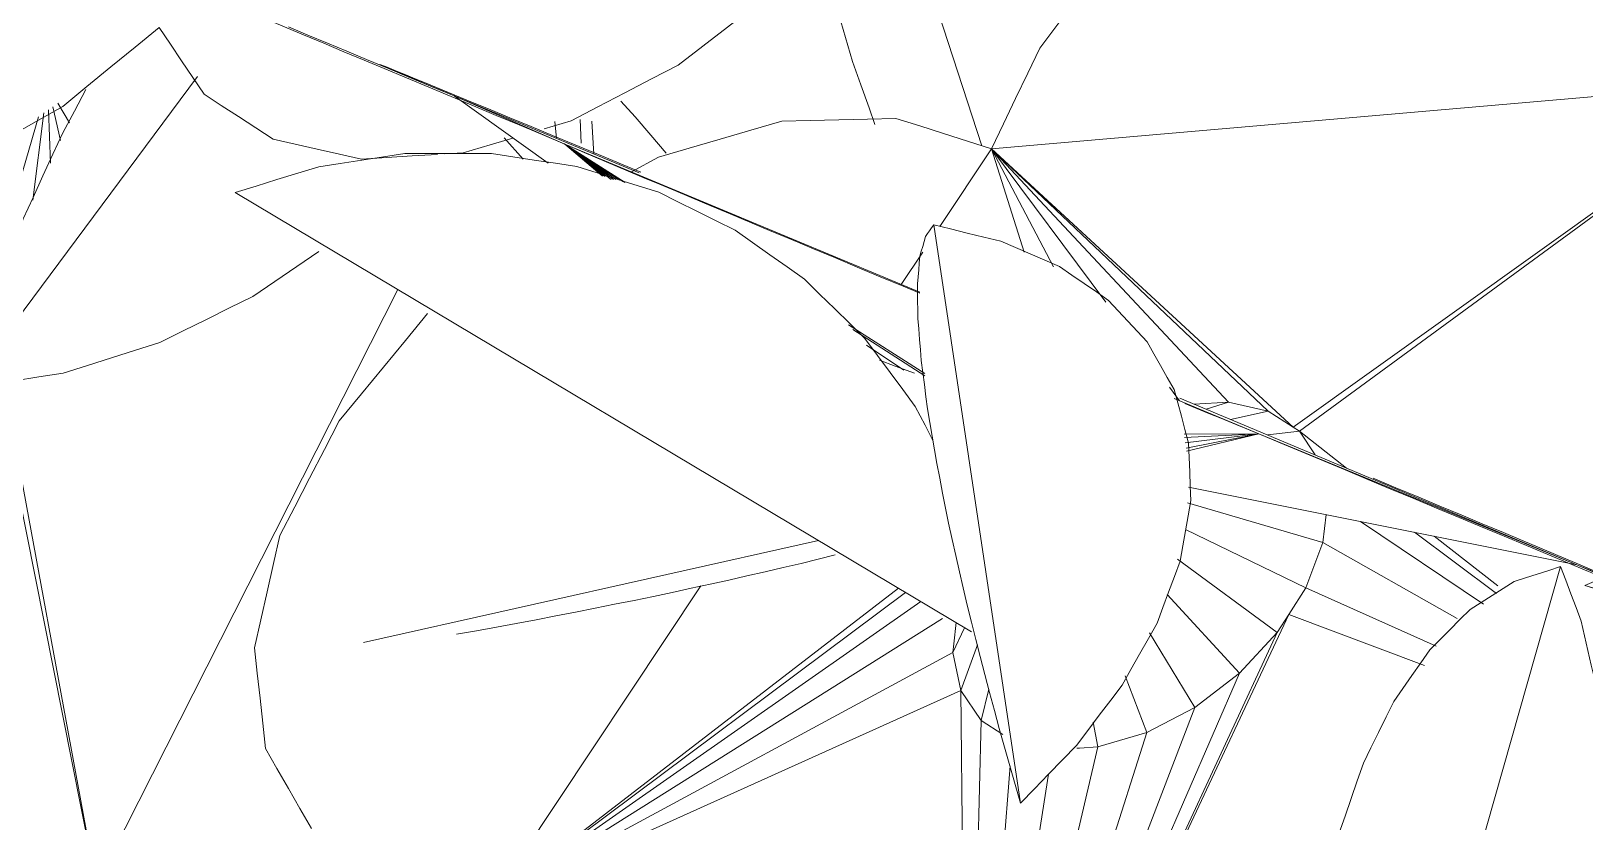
# Model space of a CAD drawing. Header units: metres. Extents: x 13.9 to 26.7, y -0.2 to 3.2.
# Drawn here: x 16.6286 to 16.7048, y 2.2114 to 2.2502 of the extents above; entities that cross this region are included whole.
import ezdxf

# ---------------------------------------------------------------- set-up
doc = ezdxf.new("R2010")
doc.units = ezdxf.units.M
doc.layers.add('Importações nas famílias', color=10, linetype='Continuous', lineweight=5)
doc.layers.add('Vegetação', color=7, linetype='Continuous', lineweight=5)

# ---------------------------------------------------------------- blocks, each defined once
blk = doc.blocks.new('Planta_pergolado_12200 - plantas pergolado_skp_Component_17-V908-Corte 1')
at = {"layer": 'Importações nas famílias'}
blk.add_line((16.657535, 2.246763), (16.65824, 2.245986), dxfattribs=at)
at = {"layer": 'Importações nas famílias', "flags": 128}
for points in [[(16.65824, 2.245986), (16.659005, 2.245098), (16.65977, 2.24421)], [(16.703607, 2.189121), (16.703818, 2.188715), (16.704029, 2.18831), (16.70424, 2.187904)], [(16.703517, 2.187513), (16.703137, 2.187827), (16.702758, 2.188142)], [(16.70424, 2.187904), (16.70425, 2.187732), (16.70426, 2.187561), (16.70427, 2.187389), (16.704281, 2.187217)], [(16.704281, 2.187217), (16.70409, 2.187291), (16.703899, 2.187365), (16.703708, 2.187439), (16.703517, 2.187513)]]:
    blk.add_lwpolyline(points, dxfattribs=at)
blk = doc.blocks.new('Planta_pergolado_12200 - plantas pergolado_skp_Component_16-V909-Corte 1')
blk.add_blockref('Planta_pergolado_12200 - plantas pergolado_skp_Component_17-V908-Corte 1', (0, 0))
blk = doc.blocks.new('Planta_pergolado_12200 - plantas pergolado_skp_-3067442-Corte 1')
blk.add_blockref('Planta_pergolado_12200 - plantas pergolado_skp_Component_16-V909-Corte 1', (0, 0))
blk = doc.blocks.new('Planta_pergolado_12200 - plantas pergolado_skp_-3067443-Corte 1')
blk.add_blockref('Planta_pergolado_12200 - plantas pergolado_skp_-3067442-Corte 1', (0, 0))
blk = doc.blocks.new('Planta_pergolado_12200 - plantas pergolado_skp_Component_17-V1229-Corte 1')
at = {"layer": 'Importações nas famílias'}
for p, q in [((16.685304, 2.282329), (16.687357, 2.283204)), ((16.719998, 2.275234), (16.719316, 2.276677)), ((16.667079, 2.254293), (16.667592, 2.253676)), ((16.716408, 2.24976), (16.716482, 2.249826)), ((16.656123, 2.245774), (16.656224, 2.244167)), ((16.714325, 2.208297), (16.715289, 2.209091))]:
    blk.add_line(p, q, dxfattribs=at)
at = {"layer": 'Importações nas famílias', "flags": 128}
for points in [[(16.708024, 2.289655), (16.706674, 2.290014), (16.705325, 2.290374), (16.703976, 2.290733)], [(16.696037, 2.28987), (16.694817, 2.289232), (16.693596, 2.288593), (16.692376, 2.287955)], [(16.710208, 2.288188), (16.709265, 2.288821), (16.708024, 2.289655)], [(16.692376, 2.287955), (16.691382, 2.286878), (16.690817, 2.286266)], [(16.721442, 2.26843), (16.721081, 2.270131), (16.72072, 2.271832), (16.720359, 2.273533), (16.719998, 2.275234)], [(16.721308, 2.261543), (16.721342, 2.263265), (16.721375, 2.264987), (16.721409, 2.266708), (16.721442, 2.26843)], [(16.719606, 2.255159), (16.720032, 2.256755), (16.720457, 2.258351), (16.720883, 2.259947), (16.721308, 2.261543)], [(16.716482, 2.249826), (16.717263, 2.251159), (16.718044, 2.252493), (16.718825, 2.253826), (16.719606, 2.255159)], [(16.718286, 2.213497), (16.71877, 2.214831), (16.719177, 2.215956)], [(16.715289, 2.209091), (16.716039, 2.210192), (16.716788, 2.211294), (16.717537, 2.212395), (16.718286, 2.213497)]]:
    blk.add_lwpolyline(points, dxfattribs=at)
blk = doc.blocks.new('Planta_pergolado_12200 - plantas pergolado_skp_Component_16-V1230-Corte 1')
blk.add_blockref('Planta_pergolado_12200 - plantas pergolado_skp_Component_17-V1229-Corte 1', (0, 0))
blk = doc.blocks.new('Planta_pergolado_12200 - plantas pergolado_skp_Component_17-V1254-Corte 1')
at = {"layer": 'Importações nas famílias'}
for p, q in [((16.629274, 2.246181), (16.628723, 2.2419)), ((16.629492, 2.246331), (16.629587, 2.243723)), ((16.629701, 2.246474), (16.63009, 2.244832)), ((16.629961, 2.246653), (16.630519, 2.245692)), ((16.629003, 2.245995), (16.627145, 2.239572)), ((16.652751, 2.243908), (16.651822, 2.244953)), ((16.646609, 2.237531), (16.631844, 2.208349)), ((16.626941, 2.232923), (16.631844, 2.208349)), ((16.631844, 2.208349), (16.627301, 2.232978))]:
    blk.add_line(p, q, dxfattribs=at)
blk = doc.blocks.new('Planta_pergolado_12200 - plantas pergolado_skp_Component_16-V1255-Corte 1')
blk.add_blockref('Planta_pergolado_12200 - plantas pergolado_skp_Component_17-V1254-Corte 1', (0, 0))
blk = doc.blocks.new('Planta_pergolado_12200 - plantas pergolado_skp_-V1262-Corte 1')
for name in ['Planta_pergolado_12200 - plantas pergolado_skp_Component_16-V1255-Corte 1', 'Planta_pergolado_12200 - plantas pergolado_skp_Component_16-V1230-Corte 1']:
    blk.add_blockref(name, (0, 0))
blk = doc.blocks.new('Planta_pergolado_12200 - plantas pergolado_skp_-V1263-Corte 1')
blk.add_blockref('Planta_pergolado_12200 - plantas pergolado_skp_-V1262-Corte 1', (0, 0))
blk = doc.blocks.new('Planta_pergolado_12200 - plantas pergolado_skp_-3067454-Corte 1')
blk.add_blockref('Planta_pergolado_12200 - plantas pergolado_skp_-V1263-Corte 1', (0, 0))
blk = doc.blocks.new('Planta_pergolado_12200 - plantas pergolado_skp_Component_12-V2163-Corte 1')
at = {"layer": 'Importações nas famílias'}
for p, q in [((16.654392, 2.244929), (16.654313, 2.245768)), ((16.655546, 2.24586), (16.655595, 2.244702))]:
    blk.add_line(p, q, dxfattribs=at)
blk = doc.blocks.new('Planta_pergolado_12200 - plantas pergolado_skp_Component_16-V2165-Corte 1')
blk.add_blockref('Planta_pergolado_12200 - plantas pergolado_skp_Component_12-V2163-Corte 1', (0, 0))
blk = doc.blocks.new('Planta_pergolado_12200 - plantas pergolado_skp_-V2184-Corte 1')
blk.add_blockref('Planta_pergolado_12200 - plantas pergolado_skp_Component_16-V2165-Corte 1', (0, 0))
blk = doc.blocks.new('Planta_pergolado_12200 - plantas pergolado_skp_-3067412-Corte 1')
blk.add_blockref('Planta_pergolado_12200 - plantas pergolado_skp_-V2184-Corte 1', (0, 0))
blk = doc.blocks.new('Planta_pergolado_12200 - plantas pergolado_skp_Component_12-V2316-Corte 1')
at = {"layer": 'Importações nas famílias'}
for p, q in [((16.739067, 2.212947), (16.704779, 2.223036)), ((16.708799, 2.221798), (16.709825, 2.221485))]:
    blk.add_line(p, q, dxfattribs=at)
at = {"layer": 'Importações nas famílias', "flags": 128}
for points in [[(16.714487, 2.225838), (16.71367, 2.225704), (16.712853, 2.225571), (16.712036, 2.225438), (16.711219, 2.225305)], [(16.717739, 2.22596), (16.716926, 2.22593), (16.716113, 2.225899), (16.7153, 2.225868), (16.714487, 2.225838)], [(16.72094, 2.225671), (16.72014, 2.225743), (16.71934, 2.225816), (16.718539, 2.225888), (16.717739, 2.22596)], [(16.724052, 2.224974), (16.723274, 2.225148), (16.722496, 2.225322), (16.721718, 2.225497), (16.72094, 2.225671)], [(16.711219, 2.225305), (16.710407, 2.22507), (16.709595, 2.224836), (16.708783, 2.224602), (16.707971, 2.224367)], [(16.727043, 2.223875), (16.726295, 2.22415), (16.725548, 2.224424), (16.7248, 2.224699), (16.724052, 2.224974)], [(16.707971, 2.224367), (16.707173, 2.224034), (16.706375, 2.223702), (16.705577, 2.223369), (16.704779, 2.223036)], [(16.729878, 2.222388), (16.729169, 2.22276), (16.728461, 2.223132), (16.727752, 2.223504), (16.727043, 2.223875)], [(16.704779, 2.223036), (16.705784, 2.222726), (16.706789, 2.222417), (16.707794, 2.222108), (16.708799, 2.221798)], [(16.732526, 2.22053), (16.731864, 2.220994), (16.731202, 2.221459), (16.73054, 2.221924), (16.729878, 2.222388)], [(16.710087, 2.221404), (16.71085, 2.221171), (16.711875, 2.220858), (16.712901, 2.220544)], [(16.734958, 2.218319), (16.73435, 2.218872), (16.733742, 2.219425), (16.733134, 2.219977), (16.732526, 2.22053)], [(16.716987, 2.219305), (16.717981, 2.219005), (16.718975, 2.218706), (16.719968, 2.218407), (16.720962, 2.218107)], [(16.720962, 2.218107), (16.721905, 2.217826), (16.722848, 2.217544), (16.72379, 2.217263), (16.724733, 2.216981)], [(16.737147, 2.215782), (16.736599, 2.216417), (16.736052, 2.217051), (16.735505, 2.217685), (16.734958, 2.218319)], [(16.724733, 2.216981), (16.725603, 2.216724), (16.726472, 2.216466), (16.727342, 2.216209), (16.728211, 2.215952)], [(16.728211, 2.215952), (16.728987, 2.215725), (16.729763, 2.215498), (16.730539, 2.215271), (16.731315, 2.215044)], [(16.739067, 2.212947), (16.738587, 2.213656), (16.738107, 2.214365), (16.737627, 2.215073), (16.737147, 2.215782)], [(16.731315, 2.215044), (16.73198, 2.214853), (16.732644, 2.214662), (16.733308, 2.21447), (16.733972, 2.214279)], [(16.733972, 2.214279), (16.734509, 2.214128), (16.735046, 2.213977), (16.735583, 2.213826), (16.73612, 2.213675)], [(16.73612, 2.213675), (16.736516, 2.213567), (16.736913, 2.21346), (16.73731, 2.213353), (16.737707, 2.213245)], [(16.737707, 2.213245), (16.737955, 2.213184), (16.738202, 2.213123), (16.73845, 2.213062), (16.738697, 2.213001)], [(16.738697, 2.213001), (16.73879, 2.212987), (16.738882, 2.212974), (16.738975, 2.21296)]]:
    blk.add_lwpolyline(points, dxfattribs=at)
blk = doc.blocks.new('Planta_pergolado_12200 - plantas pergolado_skp_Component_12-V1659-Corte 1')
at = {"layer": 'Importações nas famílias'}
blk.add_line((16.727621, 2.448874), (16.730384, 2.420358), dxfattribs=at)
at = {"layer": 'Importações nas famílias', "flags": 128}
for points in [[(16.727621, 2.448874), (16.727512, 2.448735), (16.727402, 2.448597), (16.727293, 2.448459), (16.727184, 2.44832)], [(16.730855, 2.447898), (16.730047, 2.448142), (16.729238, 2.448386), (16.728429, 2.44863), (16.727621, 2.448874)], [(16.727184, 2.44832), (16.727104, 2.448083), (16.727025, 2.447845), (16.726946, 2.447608), (16.726867, 2.447371)], [(16.726867, 2.447371), (16.726818, 2.447037), (16.72677, 2.446703), (16.726721, 2.446369), (16.726673, 2.446035)], [(16.733666, 2.446505), (16.732963, 2.446853), (16.732261, 2.447202), (16.731558, 2.44755), (16.730855, 2.447898)], [(16.735987, 2.444728), (16.735407, 2.445172), (16.734827, 2.445616), (16.734246, 2.446061), (16.733666, 2.446505)], [(16.726673, 2.446035), (16.726656, 2.445609), (16.726639, 2.445182), (16.726622, 2.444756), (16.726605, 2.44433)], [(16.726605, 2.44433), (16.726619, 2.443815), (16.726634, 2.443301), (16.726649, 2.442786), (16.726663, 2.442272)], [(16.737765, 2.442607), (16.737321, 2.443138), (16.736876, 2.443668), (16.736432, 2.444198), (16.735987, 2.444728)], [(16.738957, 2.440194), (16.738659, 2.440797), (16.738361, 2.441401), (16.738063, 2.442004), (16.737765, 2.442607)], [(16.726663, 2.442272), (16.726709, 2.441675), (16.726755, 2.441078), (16.726801, 2.440482), (16.726847, 2.439885)], [(16.726847, 2.439885), (16.726924, 2.439213), (16.727001, 2.43854), (16.727078, 2.437868), (16.727155, 2.437196)], [(16.739536, 2.437544), (16.739391, 2.438207), (16.739247, 2.438869), (16.739102, 2.439532), (16.738957, 2.440194)], [(16.739488, 2.43472), (16.7395, 2.435426), (16.739512, 2.436132), (16.739524, 2.436838), (16.739536, 2.437544)], [(16.727155, 2.437196), (16.727262, 2.436455), (16.727369, 2.435715), (16.727476, 2.434975), (16.727583, 2.434234)], [(16.727583, 2.434234), (16.727719, 2.433434), (16.727855, 2.432634), (16.727991, 2.431833), (16.728127, 2.431033)], [(16.738814, 2.431788), (16.738982, 2.432521), (16.739151, 2.433254), (16.739319, 2.433987), (16.739488, 2.43472)], [(16.737529, 2.428816), (16.73785, 2.429559), (16.738171, 2.430302), (16.738493, 2.431045), (16.738814, 2.431788)], [(16.728127, 2.431033), (16.72829, 2.430182), (16.728453, 2.42933), (16.728616, 2.428479), (16.72878, 2.427627)], [(16.735665, 2.425875), (16.736131, 2.42661), (16.736597, 2.427345), (16.737063, 2.428081), (16.737529, 2.428816)], [(16.72878, 2.427627), (16.728968, 2.426735), (16.729157, 2.425842), (16.729346, 2.424949), (16.729535, 2.424056)], [(16.733265, 2.423033), (16.733865, 2.423744), (16.734465, 2.424454), (16.735065, 2.425164), (16.735665, 2.425875)], [(16.729535, 2.424056), (16.729747, 2.423131), (16.72996, 2.422207), (16.730172, 2.421282), (16.730384, 2.420358)], [(16.730384, 2.420358), (16.731104, 2.421026), (16.731824, 2.421695), (16.732544, 2.422364), (16.733265, 2.423033)]]:
    blk.add_lwpolyline(points, dxfattribs=at)
blk = doc.blocks.new('Planta_pergolado_12200 - plantas pergolado_skp_Component_12-V2317-Corte 1')
at = {"layer": 'Importações nas famílias'}
blk.add_line((16.644937, 2.220243), (16.667231, 2.22523), dxfattribs=at)
at = {"layer": 'Importações nas famílias', "flags": 128}
for points in [[(16.671927, 2.233433), (16.670992, 2.233781), (16.670211, 2.234072)], [(16.662837, 2.223291), (16.663723, 2.223496), (16.664608, 2.223701), (16.665493, 2.223906), (16.666378, 2.22411)], [(16.666378, 2.22411), (16.667214, 2.224318), (16.66805, 2.224526)], [(16.659141, 2.222491), (16.660065, 2.222691), (16.660989, 2.222891), (16.661913, 2.223091), (16.662837, 2.223291)], [(16.655328, 2.221721), (16.656281, 2.221913), (16.657234, 2.222106), (16.658188, 2.222299), (16.659141, 2.222491)], [(16.651443, 2.220987), (16.652414, 2.221171), (16.653386, 2.221354), (16.654357, 2.221537), (16.655328, 2.221721)], [(16.649486, 2.220643), (16.650464, 2.220815), (16.651443, 2.220987)]]:
    blk.add_lwpolyline(points, dxfattribs=at)
blk = doc.blocks.new('Planta_pergolado_12200 - plantas pergolado_skp_Component_12-V2318-Corte 1')
at = {"layer": 'Importações nas famílias'}
blk.add_line((16.638646, 2.242281), (16.674723, 2.220762), dxfattribs=at)
at = {"layer": 'Importações nas famílias', "flags": 128}
for points in [[(16.646959, 2.244187), (16.645904, 2.244027), (16.644849, 2.243866), (16.643794, 2.243706), (16.642738, 2.243546)], [(16.651208, 2.24419), (16.650145, 2.244189), (16.649083, 2.244188), (16.648021, 2.244188), (16.646959, 2.244187)], [(16.655386, 2.243553), (16.654342, 2.243712), (16.653297, 2.243871), (16.652252, 2.244031), (16.651208, 2.24419)], [(16.642738, 2.243546), (16.641715, 2.243229), (16.640692, 2.242913), (16.639669, 2.242597), (16.638646, 2.242281)], [(16.659396, 2.242293), (16.658393, 2.242608), (16.657391, 2.242923), (16.656389, 2.243238), (16.655386, 2.243553)], [(16.663143, 2.240438), (16.662206, 2.240902), (16.661269, 2.241366), (16.660332, 2.241829), (16.659396, 2.242293)], [(16.666539, 2.238032), (16.66569, 2.238634), (16.664841, 2.239235), (16.663992, 2.239837), (16.663143, 2.240438)], [(16.669504, 2.235132), (16.668763, 2.235857), (16.668022, 2.236582), (16.66728, 2.237307), (16.666539, 2.238032)], [(16.67197, 2.231806), (16.671354, 2.232637), (16.670737, 2.233469), (16.670121, 2.234301), (16.669504, 2.235132)], [(16.672853, 2.230105), (16.672447, 2.230887), (16.67197, 2.231806)]]:
    blk.add_lwpolyline(points, dxfattribs=at)
blk = doc.blocks.new('Planta_pergolado_12200 - plantas pergolado_skp_Component_12-V1662-Corte 1')
at = {"layer": 'Importações nas famílias'}
blk.add_line((16.744676, 2.393348), (16.757415, 2.430543), dxfattribs=at)
at = {"layer": 'Importações nas famílias', "flags": 128}
for points in [[(16.757415, 2.430543), (16.756837, 2.430389), (16.756259, 2.430236), (16.75568, 2.430083), (16.755102, 2.42993)], [(16.758289, 2.42782), (16.75807, 2.428501), (16.757852, 2.429181), (16.757634, 2.429862), (16.757415, 2.430543)], [(16.755102, 2.42993), (16.754547, 2.429616), (16.753991, 2.429302), (16.753436, 2.428989), (16.75288, 2.428675)], [(16.75288, 2.428675), (16.75236, 2.428208), (16.751841, 2.427742), (16.751321, 2.427275), (16.750801, 2.426808)], [(16.758799, 2.424913), (16.758671, 2.42564), (16.758544, 2.426367), (16.758416, 2.427093), (16.758289, 2.42782)], [(16.750801, 2.426808), (16.750329, 2.426199), (16.749857, 2.425591), (16.749386, 2.424982), (16.748914, 2.424373)], [(16.748914, 2.424373), (16.748501, 2.423636), (16.748088, 2.4229), (16.747675, 2.422163), (16.747263, 2.421426)], [(16.75894, 2.421855), (16.758905, 2.42262), (16.758869, 2.423384), (16.758834, 2.424149), (16.758799, 2.424913)], [(16.747263, 2.421426), (16.746918, 2.420579), (16.746574, 2.419732), (16.74623, 2.418885), (16.745886, 2.418038)], [(16.758711, 2.418679), (16.758768, 2.419473), (16.758825, 2.420267), (16.758883, 2.421061), (16.75894, 2.421855)], [(16.758114, 2.41542), (16.758263, 2.416234), (16.758412, 2.417049), (16.758562, 2.417864), (16.758711, 2.418679)], [(16.745886, 2.418038), (16.745619, 2.4171), (16.745352, 2.416162), (16.745084, 2.415224), (16.744817, 2.414286)], [(16.757155, 2.412114), (16.757395, 2.41294), (16.757634, 2.413767), (16.757874, 2.414593), (16.758114, 2.41542)], [(16.744817, 2.414286), (16.744633, 2.41328), (16.744449, 2.412273), (16.744264, 2.411267), (16.74408, 2.41026)], [(16.755846, 2.408799), (16.756173, 2.409628), (16.756501, 2.410457), (16.756828, 2.411285), (16.757155, 2.412114)], [(16.74408, 2.41026), (16.743983, 2.409209), (16.743886, 2.408157), (16.74379, 2.407106), (16.743693, 2.406054)], [(16.754201, 2.405511), (16.754612, 2.406333), (16.755024, 2.407155), (16.755435, 2.407977), (16.755846, 2.408799)], [(16.743693, 2.406054), (16.743686, 2.404982), (16.743678, 2.40391), (16.743671, 2.402838), (16.743664, 2.401766)], [(16.752238, 2.402287), (16.752729, 2.403093), (16.753219, 2.403899), (16.75371, 2.404705), (16.754201, 2.405511)], [(16.749979, 2.399162), (16.750544, 2.399943), (16.751108, 2.400724), (16.751673, 2.401506), (16.752238, 2.402287)], [(16.743664, 2.401766), (16.743746, 2.400699), (16.743829, 2.399632), (16.743912, 2.398565), (16.743994, 2.397498)], [(16.747449, 2.396171), (16.748082, 2.396919), (16.748714, 2.397667), (16.749346, 2.398414), (16.749979, 2.399162)], [(16.743994, 2.397498), (16.744165, 2.39646), (16.744335, 2.395423), (16.744506, 2.394386), (16.744676, 2.393348)], [(16.744676, 2.393348), (16.745369, 2.394054), (16.746063, 2.39476), (16.746756, 2.395466), (16.747449, 2.396171)]]:
    blk.add_lwpolyline(points, dxfattribs=at)
blk = doc.blocks.new('Planta_pergolado_12200 - plantas pergolado_skp_Component_17-V2319-Corte 1')
at = {"layer": 'Importações nas famílias'}
for p, q in [((16.658444, 2.243244), (16.649382, 2.247012)), ((16.654805, 2.244657), (16.649382, 2.247012)), ((16.653981, 2.243713), (16.649382, 2.247012)), ((16.654805, 2.244657), (16.657062, 2.242923)), ((16.654805, 2.244657), (16.65718, 2.242923)), ((16.654805, 2.244657), (16.657297, 2.242923)), ((16.654805, 2.244657), (16.657391, 2.242931)), ((16.654805, 2.244657), (16.657668, 2.242812)), ((16.654805, 2.244657), (16.657756, 2.242776)), ((16.654805, 2.244657), (16.672192, 2.237396)), ((16.654805, 2.244657), (16.656622, 2.243101)), ((16.654805, 2.244657), (16.656674, 2.243089)), ((16.654805, 2.244657), (16.656778, 2.243065)), ((16.668703, 2.235801), (16.672436, 2.233423)), ((16.668904, 2.23557), (16.672431, 2.233297)), ((16.669573, 2.234803), (16.671408, 2.233579)), ((16.684648, 2.232195), (16.688798, 2.230462)), ((16.684941, 2.232207), (16.704384, 2.224043)), ((16.68514, 2.230435), (16.688798, 2.230462)), ((16.685163, 2.230279), (16.688798, 2.230462)), ((16.685203, 2.23001), (16.688798, 2.230462)), ((16.685241, 2.229762), (16.688798, 2.230462)), ((16.688798, 2.230462), (16.685265, 2.229602)), ((16.704384, 2.224043), (16.688798, 2.230462)), ((16.685361, 2.227853), (16.704384, 2.224043)), ((16.70531, 2.223655), (16.704384, 2.224043))]:
    blk.add_line(p, q, dxfattribs=at)
at = {"layer": 'Importações nas famílias', "flags": 128}
for points in [[(16.638735, 2.251377), (16.639551, 2.251035), (16.640366, 2.250693), (16.641181, 2.25035), (16.641997, 2.250008)], [(16.645077, 2.248804), (16.64412, 2.249202), (16.643163, 2.249599), (16.642207, 2.249997), (16.64125, 2.250394)], [(16.641997, 2.250008), (16.642984, 2.249595), (16.643972, 2.249181), (16.644959, 2.248768), (16.645947, 2.248355)], [(16.649382, 2.247012), (16.648305, 2.24746), (16.647229, 2.247908), (16.646153, 2.248356), (16.645077, 2.248804)], [(16.646098, 2.248421), (16.646007, 2.248456), (16.645915, 2.248491), (16.645823, 2.248525), (16.645732, 2.24856)], [(16.645732, 2.24856), (16.646014, 2.248439), (16.646295, 2.248318), (16.646577, 2.248197), (16.646859, 2.248076)], [(16.645947, 2.248355), (16.647039, 2.247898), (16.648131, 2.247442), (16.649223, 2.246986), (16.650315, 2.246529)], [(16.647926, 2.247672), (16.647469, 2.247859), (16.647012, 2.248046), (16.646555, 2.248234), (16.646098, 2.248421)], [(16.646859, 2.248076), (16.647489, 2.24781), (16.64812, 2.247544), (16.648751, 2.247278), (16.649382, 2.247012)], [(16.651059, 2.246376), (16.650276, 2.2467), (16.649492, 2.247024), (16.648709, 2.247348), (16.647926, 2.247672)], [(16.650315, 2.246529), (16.651438, 2.246061), (16.65256, 2.245593), (16.653683, 2.245125), (16.654805, 2.244657)], [(16.655229, 2.244644), (16.654187, 2.245077), (16.653144, 2.24551), (16.652101, 2.245943), (16.651059, 2.246376)], [(16.654805, 2.244657), (16.654777, 2.244665), (16.654749, 2.244674), (16.654721, 2.244683), (16.654693, 2.244691)], [(16.654693, 2.244691), (16.654956, 2.244579), (16.65522, 2.244466), (16.655483, 2.244353), (16.655746, 2.24424)], [(16.658519, 2.243275), (16.657655, 2.243634), (16.656442, 2.244139), (16.655229, 2.244644)], [(16.655746, 2.24424), (16.656283, 2.244013), (16.65682, 2.243787), (16.657357, 2.24356), (16.657894, 2.243333)], [(16.657894, 2.243333), (16.658668, 2.243008), (16.659442, 2.242683), (16.660216, 2.242358), (16.66099, 2.242033)], [(16.66099, 2.242033), (16.661948, 2.241632), (16.662906, 2.24123), (16.663864, 2.240829), (16.664822, 2.240428)], [(16.664822, 2.240428), (16.665899, 2.239978), (16.666976, 2.239528), (16.668053, 2.239077), (16.66913, 2.238627)], [(16.66913, 2.238627), (16.670253, 2.238159), (16.671375, 2.237691), (16.672194, 2.237349)], [(16.685186, 2.231947), (16.685771, 2.231705), (16.686357, 2.231463), (16.686942, 2.231222), (16.687528, 2.23098)], [(16.687528, 2.23098), (16.687845, 2.23085), (16.688163, 2.230721), (16.688481, 2.230591), (16.688798, 2.230462)], [(16.688798, 2.230462), (16.689857, 2.230019), (16.690916, 2.229576), (16.691975, 2.229133), (16.693034, 2.228691)], [(16.693034, 2.228691), (16.694154, 2.228223), (16.695273, 2.227756), (16.696393, 2.227289), (16.697512, 2.226822)], [(16.696637, 2.227353), (16.695524, 2.227818), (16.69441, 2.228283)], [(16.700789, 2.225617), (16.699751, 2.226051), (16.698713, 2.226485), (16.697675, 2.226919), (16.696637, 2.227353)], [(16.697512, 2.226822), (16.698616, 2.226362), (16.69972, 2.225902), (16.700824, 2.225442), (16.701927, 2.224982)], [(16.704355, 2.224122), (16.703464, 2.224495), (16.702572, 2.224869), (16.70168, 2.225243), (16.700789, 2.225617)], [(16.701927, 2.224982), (16.70294, 2.224561), (16.703953, 2.224139), (16.704966, 2.223718), (16.705691, 2.223417)], [(16.705725, 2.223545), (16.70504, 2.223834), (16.704355, 2.224122)], [(16.704384, 2.224043), (16.705067, 2.223761), (16.705749, 2.223479)]]:
    blk.add_lwpolyline(points, dxfattribs=at)
blk = doc.blocks.new('Planta_pergolado_12200 - plantas pergolado_skp_Component_16-V2320-Corte 1')
for name in ['Planta_pergolado_12200 - plantas pergolado_skp_Component_17-V2319-Corte 1', 'Planta_pergolado_12200 - plantas pergolado_skp_Component_12-V2318-Corte 1', 'Planta_pergolado_12200 - plantas pergolado_skp_Component_12-V2317-Corte 1', 'Planta_pergolado_12200 - plantas pergolado_skp_Component_12-V2316-Corte 1']:
    blk.add_blockref(name, (0, 0))
at = {"rotation": 2.999999999999923}
for name in ['Planta_pergolado_12200 - plantas pergolado_skp_Component_12-V1659-Corte 1', 'Planta_pergolado_12200 - plantas pergolado_skp_Component_12-V1662-Corte 1']:
    blk.add_blockref(name, (0.096342, -1.080274), dxfattribs=at)
blk = doc.blocks.new('Planta_pergolado_12200 - plantas pergolado_skp_Component_12-V2357-Corte 1')
at = {"layer": 'Importações nas famílias'}
for p, q in [((16.675227, 2.244571), (16.670625, 2.258796)), ((16.667517, 2.253409), (16.667273, 2.254448))]:
    blk.add_line(p, q, dxfattribs=at)
at = {"layer": 'Importações nas famílias', "flags": 128}
for points in [[(16.674997, 2.269801), (16.675929, 2.268833), (16.67686, 2.267865)], [(16.67686, 2.267865), (16.677662, 2.266784), (16.678465, 2.265703), (16.679267, 2.264622), (16.68007, 2.26354)], [(16.68007, 2.26354), (16.680724, 2.262371), (16.681378, 2.261201), (16.682032, 2.260031), (16.682686, 2.258862)], [(16.682686, 2.258862), (16.683177, 2.257631), (16.683668, 2.256401)], [(16.668899, 2.248697), (16.668553, 2.249875), (16.668208, 2.251053), (16.667863, 2.252231), (16.667517, 2.253409)], [(16.669994, 2.245612), (16.669704, 2.24643), (16.669301, 2.247563), (16.668899, 2.248697)]]:
    blk.add_lwpolyline(points, dxfattribs=at)
blk = doc.blocks.new('Planta_pergolado_12200 - plantas pergolado_skp_Component_12-V1762-Corte 1')
at = {"layer": 'Importações nas famílias'}
blk.add_line((16.594006, 2.317058), (16.606156, 2.331717), dxfattribs=at)
at = {"layer": 'Importações nas famílias', "flags": 128}
for points in [[(16.599413, 2.329314), (16.600035, 2.330337), (16.600656, 2.331361)], [(16.597253, 2.325193), (16.597793, 2.326223), (16.598333, 2.327254), (16.598873, 2.328284), (16.599413, 2.329314)], [(16.595444, 2.321093), (16.595896, 2.322118), (16.596349, 2.323143), (16.596801, 2.324168), (16.597253, 2.325193)], [(16.611635, 2.322841), (16.610523, 2.322165), (16.609411, 2.321489), (16.608299, 2.320813)], [(16.594006, 2.317058), (16.594366, 2.318066), (16.594725, 2.319075), (16.595085, 2.320084), (16.595444, 2.321093)], [(16.608299, 2.320813), (16.607129, 2.320311), (16.605959, 2.31981), (16.604789, 2.319308), (16.603619, 2.318806)], [(16.603619, 2.318806), (16.602418, 2.318491), (16.601218, 2.318176), (16.600017, 2.31786), (16.598817, 2.317545)], [(16.598817, 2.317545), (16.597614, 2.317423), (16.596412, 2.317301), (16.595209, 2.317179), (16.594006, 2.317058)]]:
    blk.add_lwpolyline(points, dxfattribs=at)
blk = doc.blocks.new('Planta_pergolado_12200 - plantas pergolado_skp_Component_17-V2359-Corte 1')
at = {"layer": 'Importações nas famílias'}
for p, q in [((16.653782, 2.245404), (16.655106, 2.245797)), ((16.648924, 2.24417), (16.649811, 2.244224))]:
    blk.add_line(p, q, dxfattribs=at)
at = {"layer": 'Importações nas famílias', "flags": 128}
for points in [[(16.660353, 2.248529), (16.661564, 2.249456), (16.662774, 2.250382), (16.663985, 2.251308), (16.665195, 2.252235)], [(16.630197, 2.246502), (16.631377, 2.24747), (16.632557, 2.248438), (16.633737, 2.249406), (16.634917, 2.250373)], [(16.634917, 2.250373), (16.635467, 2.249555), (16.636018, 2.248737), (16.636569, 2.247919), (16.63712, 2.247101)], [(16.655106, 2.245797), (16.656418, 2.24648), (16.65773, 2.247163), (16.659042, 2.247846), (16.660353, 2.248529)], [(16.63712, 2.247101), (16.637965, 2.246551), (16.63881, 2.246), (16.639656, 2.24545), (16.640501, 2.244899)], [(16.625003, 2.243558), (16.626301, 2.244294), (16.6276, 2.24503), (16.628898, 2.245766), (16.630197, 2.246502)], [(16.640501, 2.244899), (16.641583, 2.244654), (16.642665, 2.244409), (16.643748, 2.244163), (16.64483, 2.243918)], [(16.649811, 2.244224), (16.651135, 2.244618), (16.652256, 2.24495)], [(16.64483, 2.243918), (16.646075, 2.243995), (16.647321, 2.244071), (16.648566, 2.244148)]]:
    blk.add_lwpolyline(points, dxfattribs=at)
blk = doc.blocks.new('Planta_pergolado_12200 - plantas pergolado_skp_Component_16-V2360-Corte 1')
for name in ['Planta_pergolado_12200 - plantas pergolado_skp_Component_17-V2359-Corte 1', 'Planta_pergolado_12200 - plantas pergolado_skp_Component_12-V2357-Corte 1']:
    blk.add_blockref(name, (0, 0))
at = {"rotation": 2.999999999999923}
blk.add_blockref('Planta_pergolado_12200 - plantas pergolado_skp_Component_12-V1762-Corte 1', (0.17544, -0.949655), dxfattribs=at)
blk = doc.blocks.new('Planta_pergolado_12200 - plantas pergolado_skp_Component_12-V1763-Corte 1')
at = {"layer": 'Importações nas famílias'}
blk.add_line((16.623013, 2.433243), (16.636615, 2.409342), dxfattribs=at)
at = {"layer": 'Importações nas famílias', "flags": 128}
for points in [[(16.622144, 2.429448), (16.622361, 2.430396), (16.622578, 2.431345), (16.622796, 2.432294), (16.623013, 2.433243)], [(16.623013, 2.433243), (16.62392, 2.432693), (16.624827, 2.432143), (16.625735, 2.431594), (16.626642, 2.431044)], [(16.626642, 2.431044), (16.627514, 2.430382), (16.628387, 2.42972), (16.629259, 2.429058), (16.630131, 2.428396)], [(16.621936, 2.425277), (16.621988, 2.426319), (16.62204, 2.427362), (16.622092, 2.428405), (16.622144, 2.429448)], [(16.630131, 2.428396), (16.630959, 2.427629), (16.631787, 2.426863), (16.632614, 2.426096), (16.633442, 2.425329)], [(16.622394, 2.420828), (16.62228, 2.42194), (16.622165, 2.423052), (16.622051, 2.424164), (16.621936, 2.425277)], [(16.633442, 2.425329), (16.634216, 2.424466), (16.634989, 2.423603), (16.635763, 2.42274), (16.636537, 2.421877)], [(16.636537, 2.421877), (16.637248, 2.420927), (16.63796, 2.419978), (16.638671, 2.419028), (16.639382, 2.418078)], [(16.623508, 2.416206), (16.623229, 2.417361), (16.622951, 2.418517), (16.622673, 2.419672), (16.622394, 2.420828)], [(16.639382, 2.418078), (16.640023, 2.417053), (16.640664, 2.416027), (16.641305, 2.415001), (16.641946, 2.413975)], [(16.625251, 2.411519), (16.624815, 2.412691), (16.624379, 2.413862), (16.623944, 2.415034), (16.623508, 2.416206)], [(16.641946, 2.413975), (16.64251, 2.412885), (16.643073, 2.411794), (16.643637, 2.410704), (16.6442, 2.409613)], [(16.626999, 2.408038), (16.626416, 2.409198), (16.625833, 2.410358), (16.625251, 2.411519)], [(16.6442, 2.409613), (16.64468, 2.40847), (16.645159, 2.407327), (16.645639, 2.406183), (16.645989, 2.40535)], [(16.648317, 2.397721), (16.648573, 2.396678), (16.648871, 2.395469)], [(16.648871, 2.395469), (16.649071, 2.394245), (16.649272, 2.393022), (16.649404, 2.392218)]]:
    blk.add_lwpolyline(points, dxfattribs=at)
blk = doc.blocks.new('Planta_pergolado_12200 - plantas pergolado_skp_Component_17-V2376-Corte 1')
at = {"layer": 'Importações nas famílias'}
for p, q in [((16.675701, 2.244419), (16.714228, 2.247754)), ((16.714228, 2.247754), (16.690484, 2.230782)), ((16.69079, 2.230583), (16.714228, 2.247754)), ((16.65939, 2.244015), (16.658066, 2.243295)), ((16.675701, 2.244419), (16.673178, 2.240625)), ((16.67731, 2.239367), (16.675701, 2.244419)), ((16.678743, 2.238643), (16.675701, 2.244419)), ((16.681314, 2.236905), (16.675701, 2.244419)), ((16.687314, 2.232018), (16.675701, 2.244419)), ((16.689266, 2.231576), (16.675701, 2.244419)), ((16.690484, 2.230782), (16.675701, 2.244419)), ((16.672336, 2.239359), (16.671283, 2.237776)), ((16.684916, 2.232083), (16.684424, 2.232742)), ((16.687314, 2.232018), (16.685636, 2.231915)), ((16.686223, 2.231669), (16.687314, 2.232018)), ((16.689266, 2.231576), (16.687314, 2.232018)), ((16.687424, 2.231164), (16.689266, 2.231576)), ((16.690484, 2.230782), (16.689266, 2.231576)), ((16.68924, 2.230402), (16.69079, 2.230583)), ((16.69079, 2.230583), (16.690484, 2.230782)), ((16.691571, 2.229423), (16.69079, 2.230583)), ((16.693108, 2.228778), (16.69079, 2.230583)), ((16.685305, 2.227076), (16.691947, 2.225136)), ((16.691947, 2.225136), (16.692097, 2.226504)), ((16.68521, 2.22577), (16.691106, 2.222911)), ((16.693789, 2.226165), (16.699809, 2.222113)), ((16.70045, 2.222639), (16.696435, 2.225635)), ((16.691106, 2.222911), (16.691947, 2.225136)), ((16.691947, 2.225136), (16.69852, 2.221404)), ((16.700522, 2.223005), (16.697389, 2.225444)), ((16.689711, 2.220726), (16.684825, 2.224319)), ((16.66147, 2.22302), (16.651155, 2.207509)), ((16.651155, 2.207509), (16.671152, 2.222892)), ((16.671486, 2.222693), (16.651155, 2.207509)), ((16.684306, 2.22259), (16.687859, 2.21873)), ((16.69027, 2.221601), (16.691106, 2.222911)), ((16.691106, 2.222911), (16.697495, 2.220055)), ((16.651155, 2.207509), (16.672242, 2.222242)), ((16.651155, 2.207509), (16.673312, 2.221404)), ((16.673857, 2.220174), (16.673971, 2.221211)), ((16.674511, 2.188032), (16.69027, 2.221601)), ((16.689711, 2.220726), (16.69027, 2.221601)), ((16.69027, 2.221601), (16.696916, 2.219112)), ((16.673811, 2.219749), (16.67439, 2.220961)), ((16.674511, 2.188032), (16.689711, 2.220726)), ((16.685676, 2.217059), (16.683446, 2.220702)), ((16.687859, 2.21873), (16.689711, 2.220726)), ((16.673811, 2.219749), (16.651155, 2.207509)), ((16.673857, 2.220174), (16.673811, 2.219749)), ((16.673811, 2.219749), (16.674205, 2.217891)), ((16.675014, 2.220114), (16.674205, 2.217891)), ((16.674511, 2.188032), (16.687859, 2.21873)), ((16.68331, 2.215827), (16.682261, 2.218605)), ((16.685676, 2.217059), (16.687859, 2.21873)), ((16.674205, 2.217891), (16.651155, 2.207509)), ((16.674205, 2.217891), (16.675199, 2.216415)), ((16.674205, 2.217891), (16.674511, 2.188032)), ((16.675574, 2.217956), (16.675199, 2.216415)), ((16.674511, 2.188032), (16.685676, 2.217059)), ((16.68331, 2.215827), (16.685676, 2.217059)), ((16.674511, 2.188032), (16.675199, 2.216415)), ((16.674511, 2.188032), (16.68331, 2.215827)), ((16.675199, 2.216415), (16.676261, 2.215723)), ((16.680694, 2.216332), (16.680922, 2.215118)), ((16.680922, 2.215118), (16.68331, 2.215827)), ((16.674511, 2.188032), (16.680922, 2.215118)), ((16.679883, 2.215054), (16.680022, 2.215063)), ((16.680022, 2.215063), (16.680922, 2.215118)), ((16.674511, 2.188032), (16.676624, 2.214191)), ((16.674511, 2.188032), (16.67849, 2.213778))]:
    blk.add_line(p, q, dxfattribs=at)
at = {"layer": 'Importações nas famílias', "flags": 128}
for points in [[(16.681605, 2.254074), (16.680723, 2.252895), (16.679841, 2.251716), (16.67896, 2.250537), (16.678078, 2.249358)], [(16.678078, 2.249358), (16.677484, 2.248123), (16.676889, 2.246888), (16.676295, 2.245654), (16.675701, 2.244419)], [(16.665424, 2.245777), (16.663915, 2.245336), (16.662407, 2.244896), (16.660898, 2.244455), (16.65939, 2.244015)], [(16.67102, 2.245916), (16.669621, 2.245881), (16.668222, 2.245846), (16.666823, 2.245812), (16.665424, 2.245777)], [(16.675701, 2.244419), (16.674531, 2.244793), (16.673361, 2.245167), (16.67219, 2.245542), (16.67102, 2.245916)], [(16.648067, 2.236348), (16.646987, 2.235035), (16.645907, 2.233723), (16.644826, 2.232411), (16.643746, 2.231098)], [(16.643746, 2.231098), (16.643019, 2.229694), (16.642293, 2.228289), (16.641566, 2.226884), (16.64084, 2.225479)], [(16.64084, 2.225479), (16.640529, 2.224103), (16.640218, 2.222726), (16.639908, 2.221349), (16.639597, 2.219972)], [(16.639597, 2.219972), (16.639729, 2.21874), (16.639861, 2.217509), (16.639993, 2.216277), (16.640124, 2.215045)], [(16.640124, 2.215045), (16.640688, 2.214064), (16.641251, 2.213084), (16.641814, 2.212103), (16.642377, 2.211122)]]:
    blk.add_lwpolyline(points, dxfattribs=at)
blk = doc.blocks.new('Planta_pergolado_12200 - plantas pergolado_skp_Component_16-V2377-Corte 1')
at = {"rotation": 2.999999999999923}
blk.add_blockref('Planta_pergolado_12200 - plantas pergolado_skp_Component_12-V1763-Corte 1', (0.215034, -1.011996), dxfattribs=at)
blk.add_blockref('Planta_pergolado_12200 - plantas pergolado_skp_Component_17-V2376-Corte 1', (0, 0))
blk = doc.blocks.new('Planta_pergolado_12200 - plantas pergolado_skp_-3067415-Corte 1')
for name in ['Planta_pergolado_12200 - plantas pergolado_skp_Component_16-V2360-Corte 1', 'Planta_pergolado_12200 - plantas pergolado_skp_Component_16-V2377-Corte 1']:
    blk.add_blockref(name, (0, 0))
blk = doc.blocks.new('Planta_pergolado_12200 - plantas pergolado_skp_-3067416-Corte 1')
for name in ['Planta_pergolado_12200 - plantas pergolado_skp_-3067415-Corte 1', 'Planta_pergolado_12200 - plantas pergolado_skp_Component_16-V2320-Corte 1']:
    blk.add_blockref(name, (0, 0))
blk = doc.blocks.new('Planta_pergolado_12200 - plantas pergolado_skp_-3067421-Corte 1')
for name in ['Planta_pergolado_12200 - plantas pergolado_skp_-3067412-Corte 1', 'Planta_pergolado_12200 - plantas pergolado_skp_-3067416-Corte 1']:
    blk.add_blockref(name, (0, 0))
blk = doc.blocks.new('Planta_pergolado_12200 - Planta_pergolado_12200-3067476-Corte 1')
for name in ['Planta_pergolado_12200 - plantas pergolado_skp_-3067421-Corte 1', 'Planta_pergolado_12200 - plantas pergolado_skp_-3067454-Corte 1', 'Planta_pergolado_12200 - plantas pergolado_skp_-3067443-Corte 1']:
    blk.add_blockref(name, (0, 0))

msp = doc.modelspace()

# ---------------------------------------------------------------- block references
at = {"layer": 'Vegetação', "color": 10}
msp.add_blockref('Planta_pergolado_12200 - Planta_pergolado_12200-3067476-Corte 1', (0, 0), dxfattribs=at)

doc.saveas('drawing.dxf')
